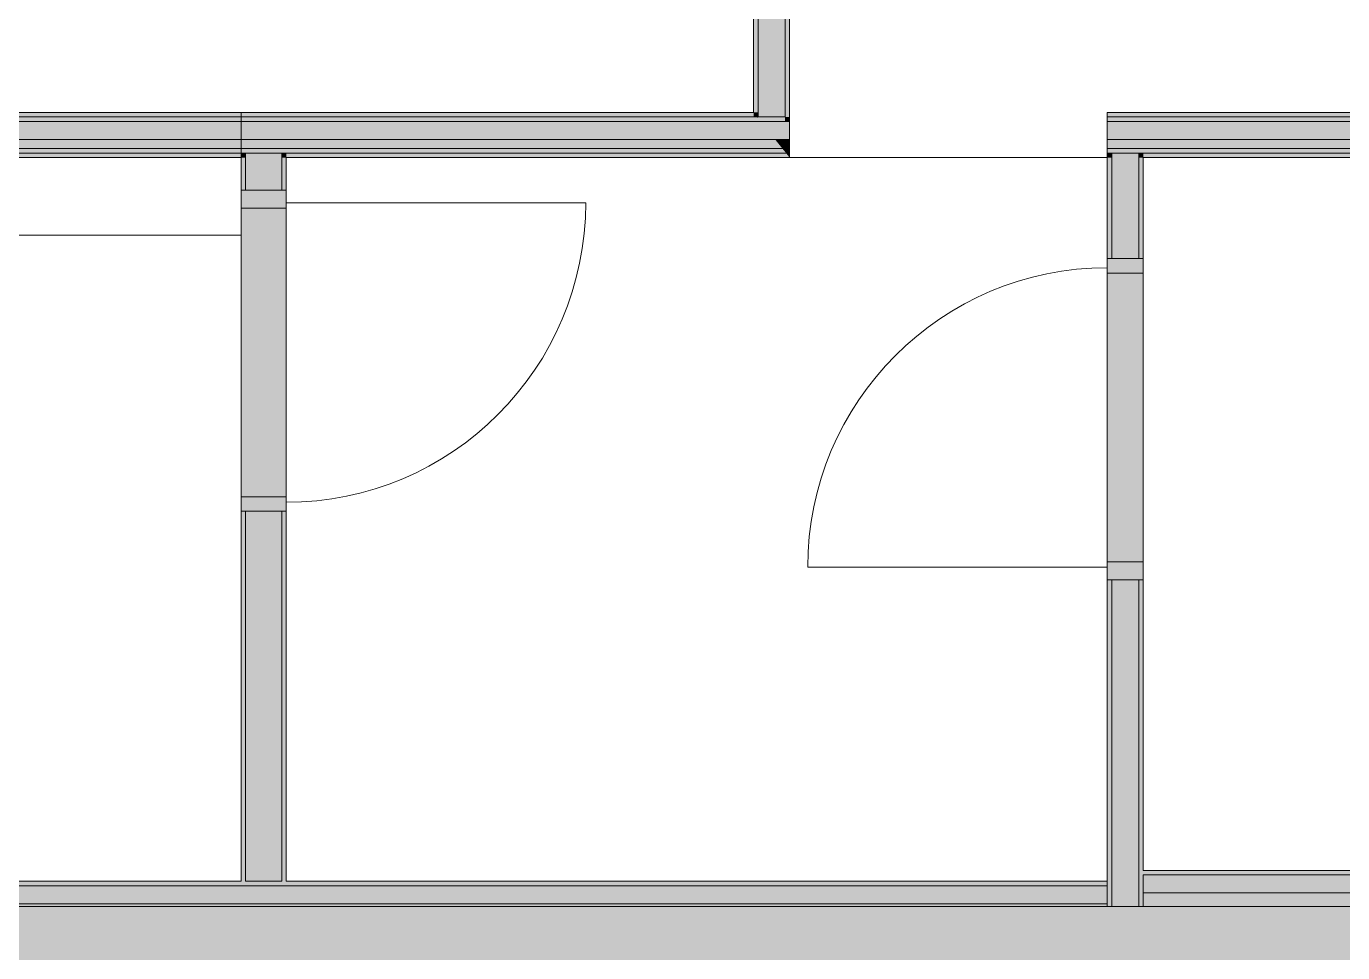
# Model space of a CAD drawing. Header units: metres. Extents: x -3 to 171, y -23 to 41.
# Drawn here: x 146.769 to 150.417, y 29.287 to 31.854 of the extents above; entities that cross this region are included whole.
import ezdxf

# ---------------------------------------------------------------- set-up
doc = ezdxf.new("R2010")
doc.units = ezdxf.units.M
doc.header["$MEASUREMENT"] = 0
for name, color, linetype in [('120 Wand Innen tragend', 7, 'Continuous'), ('130 Wand Innen', 7, 'Continuous'), ('230 Decke abgehaengt', 7, 'Continuous'), ('815 Raumbegrenzung', 7, 'Continuous')]:
    doc.layers.add(name, color=color, linetype=linetype)
doc.linetypes.add('Grenze Grundstück', pattern='A,0,[1,415_260415_PP_VA_1_7 1 DG1.Shx,S=0.00031746,R=0,X=0,Y=0],-0.04,0', length=0.04)

# ---------------------------------------------------------------- blocks, each defined once
blk = doc.blocks.new('Decke_16_2', base_point=(144.7642, 31.6152))
at = {"layer": '230 Decke abgehaengt', "color": 8, "linetype": 'Grenze Grundstück', "lineweight": 13, "ltscale": 200, "flags": 128}
for points in [[(144.7642, 31.6152), (147.3642, 31.6152), (147.3642, 31.2752), (144.7642, 31.2752)], [(144.7642, 31.2902), (144.7642, 31.6152)]]:
    blk.add_lwpolyline(points, dxfattribs=at)
blk = doc.blocks.new('Wand_29_2', base_point=(145.6492, 29.4152))
at = {"layer": '120 Wand Innen tragend', "linetype": 'Continuous', "lineweight": 0, "true_color": 0x000000}
for points in [[(146.7017, 29.4727), (149.7642, 29.4727), (149.7642, 29.4852), (146.7017, 29.4852)], [(149.7642, 29.4727), (146.7017, 29.4727), (146.7017, 29.4227), (149.7642, 29.4227)], [(149.7642, 29.4152), (146.7017, 29.4152), (146.7017, 29.2352), (149.7642, 29.2352)]]:
    blk.add_hatch(color=18, dxfattribs=at).paths.add_polyline_path(points)
at = {"layer": '120 Wand Innen tragend', "linetype": 'Continuous', "lineweight": 0, "true_color": 0xffffff}
blk.add_hatch(color=7, dxfattribs=at).paths.add_polyline_path([(149.7642, 29.4227), (146.7017, 29.4227), (146.7017, 29.4152), (149.7642, 29.4152)])
at = {"layer": '120 Wand Innen tragend', "color": 7, "linetype": 'Continuous', "lineweight": 13}
for p, q in [((149.7642, 29.4727), (146.7017, 29.4727)), ((149.7642, 29.4227), (146.7017, 29.4227))]:
    blk.add_line(p, q, dxfattribs=at)
at = {"layer": '120 Wand Innen tragend', "color": 7, "linetype": 'Continuous', "lineweight": 18}
blk.add_line((149.7642, 29.4152), (146.7017, 29.4152), dxfattribs=at)
at = {"layer": '120 Wand Innen tragend', "color": 7, "linetype": 'Continuous', "lineweight": 13, "flags": 128}
for points in [[(147.3642, 29.4852), (146.7017, 29.4852)], [(147.4767, 29.4852), (147.3767, 29.4852)], [(149.7642, 29.4852), (147.4892, 29.4852)], [(149.7642, 29.4852), (149.7642, 29.4727)], [(149.7642, 29.4727), (149.7642, 29.4227)], [(149.7642, 29.4227), (149.7642, 29.4152)]]:
    blk.add_lwpolyline(points, dxfattribs=at)
blk = doc.blocks.new('Wand_32_2', base_point=(148.8842, 34.7502))
at = {"layer": '130 Wand Innen', "linetype": 'Continuous', "lineweight": 0, "true_color": 0x000000}
for points in [[(148.7967, 31.6152), (148.7967, 34.7502), (148.7842, 34.7502), (148.7842, 31.6152)], [(148.8717, 31.6027), (148.8717, 34.7502), (148.7967, 34.7502), (148.7967, 31.6027)], [(148.8842, 31.6027), (148.8842, 34.7502), (148.8717, 34.7502), (148.8717, 31.6027)], [(148.7942, 31.6027), (148.7842, 31.6152), (148.7842, 31.6027)], [(148.7842, 31.6152), (148.7942, 31.6027), (148.7967, 31.6027), (148.7967, 31.6152)], [(148.8717, 31.6027), (148.8717, 31.5902), (148.8842, 31.5902), (148.8842, 31.6027)]]:
    blk.add_hatch(color=18, dxfattribs=at).paths.add_polyline_path(points)
at = {"layer": '130 Wand Innen', "color": 7, "linetype": 'Continuous', "lineweight": 18}
for p, q in [((148.7967, 34.7502), (148.7967, 31.6027)), ((148.8717, 31.6027), (148.8717, 34.7502)), ((148.7967, 31.6027), (148.7942, 31.6027)), ((148.8717, 31.6027), (148.7967, 31.6027)), ((148.8717, 31.5902), (148.8842, 31.5902))]:
    blk.add_line(p, q, dxfattribs=at)
at = {"layer": '130 Wand Innen', "color": 7, "linetype": 'Continuous', "lineweight": 18, "flags": 128}
for points in [[(148.7842, 34.7502), (148.7842, 31.6152)], [(148.7967, 34.7502), (148.7842, 34.7502)], [(148.8717, 34.7502), (148.7967, 34.7502)], [(148.8842, 34.7502), (148.8717, 34.7502)], [(148.8842, 31.5902), (148.8842, 34.7502)]]:
    blk.add_lwpolyline(points, dxfattribs=at)
blk = doc.blocks.new('Metall Zargentür Typ3 27[19]_2', base_point=(133.3792, 35.4602))
at = {"layer": '130 Wand Innen', "linetype": 'Continuous', "lineweight": 0, "true_color": 0xffffff}
for points in [[(149.8642, 31.2102), (149.7642, 31.2102), (149.7642, 31.1702), (149.8642, 31.1702)], [(149.7642, 30.3202), (149.8642, 30.3202), (149.8642, 30.3702), (149.7642, 30.3702)]]:
    blk.add_hatch(color=7, dxfattribs=at).paths.add_polyline_path(points)
at = {"layer": '130 Wand Innen', "color": 7, "linetype": 'Grenze Grundstück', "lineweight": 13, "ltscale": 200}
for p, q in [((149.7642, 31.2102), (149.7642, 30.3202)), ((149.8642, 31.2102), (149.8642, 30.3202))]:
    blk.add_line(p, q, dxfattribs=at)
at = {"layer": '130 Wand Innen', "color": 7, "linetype": 'Continuous', "lineweight": 13}
for p, q in [((149.7642, 31.1702), (149.7642, 31.2102)), ((149.7642, 31.2102), (149.8642, 31.2102)), ((149.8642, 31.2102), (149.8642, 31.1702)), ((149.8642, 31.1702), (149.7642, 31.1702)), ((149.7642, 30.3202), (149.7642, 30.3702)), ((149.7642, 30.3702), (149.8642, 30.3702)), ((149.8642, 30.3702), (149.8642, 30.3202)), ((149.8642, 30.3202), (149.7642, 30.3202))]:
    blk.add_line(p, q, dxfattribs=at)
at = {"layer": '130 Wand Innen', "color": 7, "linetype": 'Continuous', "lineweight": 18}
for p, q in [((149.7767, 31.2102), (149.7642, 31.2102)), ((149.7767, 31.2102), (149.7642, 31.2102)), ((149.8517, 31.2102), (149.7767, 31.2102)), ((149.8517, 31.2102), (149.7767, 31.2102)), ((149.8642, 31.2102), (149.8517, 31.2102)), ((149.8642, 31.2102), (149.8517, 31.2102)), ((149.7767, 30.3202), (149.7642, 30.3202)), ((149.7767, 30.3202), (149.7642, 30.3202)), ((149.8517, 30.3202), (149.7767, 30.3202)), ((149.8517, 30.3202), (149.7767, 30.3202)), ((149.8642, 30.3202), (149.8517, 30.3202)), ((149.8642, 30.3202), (149.8517, 30.3202))]:
    blk.add_line(p, q, dxfattribs=at)
at = {"layer": '130 Wand Innen', "color": 8, "linetype": 'Continuous', "lineweight": 0}
blk.add_line((149.7642, 30.3552), (148.9342, 30.3552), dxfattribs=at)
blk.add_arc((149.7642, 30.3552), 0.83, 90, 180, dxfattribs=at)
blk = doc.blocks.new('Wand_61_2', base_point=(149.8642, 31.6152))
at = {"layer": '130 Wand Innen', "linetype": 'Continuous', "lineweight": 0, "true_color": 0x000000}
for points in [[(149.7642, 31.4902), (149.7767, 31.4902), (149.7767, 31.5027), (149.7642, 31.5027)], [(149.7642, 31.4902), (149.7642, 31.2102), (149.7767, 31.2102), (149.7767, 31.4902)], [(149.7767, 31.4902), (149.8517, 31.4902), (149.8517, 31.5027), (149.7767, 31.5027)], [(149.7767, 31.4902), (149.7767, 31.2102), (149.8517, 31.2102), (149.8517, 31.4902)], [(149.8517, 31.4902), (149.8642, 31.4902), (149.8642, 31.5027), (149.8517, 31.5027)], [(149.8517, 31.4902), (149.8517, 31.2102), (149.8642, 31.2102), (149.8642, 31.4902)], [(149.7642, 29.4152), (149.7767, 29.4152), (149.7767, 30.3202), (149.7642, 30.3202)], [(149.8517, 30.3202), (149.7767, 30.3202), (149.7767, 29.4152), (149.8517, 29.4152)], [(149.8517, 30.3202), (149.8517, 29.4152), (149.8642, 29.4152), (149.8642, 30.3202)]]:
    blk.add_hatch(color=18, dxfattribs=at).paths.add_polyline_path(points)
at = {"layer": '130 Wand Innen', "linetype": 'Continuous', "lineweight": 13, "true_color": 0xf9f8f6}
blk.add_hatch(color=7, dxfattribs=at).paths.add_polyline_path([(149.8642, 30.3202), (149.8642, 31.2102), (149.7642, 31.2102), (149.7642, 30.3202)])
at = {"layer": '130 Wand Innen', "color": 7, "linetype": 'Continuous', "lineweight": 18}
for p, q in [((149.7767, 31.5027), (149.7642, 31.5027)), ((149.8517, 31.5027), (149.7767, 31.5027)), ((149.7767, 31.4902), (149.7767, 31.5027)), ((149.7767, 31.4902), (149.7767, 31.2102)), ((149.8517, 31.4902), (149.8517, 31.5027)), ((149.8517, 31.2102), (149.8517, 31.4902)), ((149.7767, 31.2102), (149.7642, 31.2102)), ((149.8517, 31.2102), (149.7767, 31.2102)), ((149.8642, 31.2102), (149.8517, 31.2102)), ((149.7767, 30.3202), (149.7642, 30.3202)), ((149.7767, 30.3202), (149.7767, 29.4152)), ((149.8517, 30.3202), (149.7767, 30.3202)), ((149.8517, 29.4152), (149.8517, 30.3202)), ((149.8642, 30.3202), (149.8517, 30.3202))]:
    blk.add_line(p, q, dxfattribs=at)
at = {"layer": '130 Wand Innen', "color": 7, "linetype": 'Continuous', "lineweight": 18, "flags": 128}
for points in [[(149.7642, 31.4902), (149.7642, 31.2102)], [(149.8642, 31.2102), (149.8642, 31.4902)], [(149.7642, 30.3202), (149.7642, 29.4152)], [(149.8642, 29.5152), (149.8642, 30.3202)], [(149.8642, 29.4152), (149.8642, 29.5027)], [(149.7767, 29.4152), (149.7642, 29.4152)], [(149.8517, 29.4152), (149.7767, 29.4152)], [(149.8642, 29.4152), (149.8517, 29.4152)]]:
    blk.add_lwpolyline(points, dxfattribs=at)
at = {"layer": '130 Wand Innen', "color": 7, "linetype": 'Continuous', "lineweight": 13}
blk.add_blockref('Metall Zargentür Typ3 27[19]_2', (133.3792, 35.4602), dxfattribs=at)
blk = doc.blocks.new('Wand_62_2', base_point=(149.7642, 29.4152))
at = {"layer": '120 Wand Innen tragend', "linetype": 'Continuous', "lineweight": 0, "true_color": 0x000000}
blk.add_hatch(color=18, dxfattribs=at).paths.add_polyline_path([(149.7642, 29.2352), (152.0335, 29.2352), (152.0341, 29.4152), (149.7642, 29.4152)])
at = {"layer": '120 Wand Innen tragend', "color": 7, "linetype": 'Continuous', "lineweight": 18, "flags": 128}
for points in [[(152.0341, 29.4152), (149.7642, 29.4152)], [(149.7642, 29.2352), (152.0335, 29.2352)]]:
    blk.add_lwpolyline(points, dxfattribs=at)
blk = doc.blocks.new('Wand_63_2', base_point=(149.8642, 29.5152))
at = {"layer": '130 Wand Innen', "linetype": 'Continuous', "lineweight": 0, "true_color": 0x000000}
for points in [[(151.1742, 29.5152), (149.8642, 29.5152), (149.8642, 29.5027), (151.1742, 29.5027)], [(151.1742, 29.5027), (149.8642, 29.5027), (149.8642, 29.4527), (151.1742, 29.4527)]]:
    blk.add_hatch(color=18, dxfattribs=at).paths.add_polyline_path(points)
at = {"layer": '130 Wand Innen', "linetype": 'Continuous', "lineweight": 0, "true_color": 0xffffff}
blk.add_hatch(color=7, dxfattribs=at).paths.add_polyline_path([(149.8642, 29.4152), (151.1742, 29.4152), (151.1742, 29.4527), (149.8642, 29.4527)])
at = {"layer": '130 Wand Innen', "color": 7, "linetype": 'Continuous', "lineweight": 18}
for p, q in [((151.1742, 29.5027), (149.8642, 29.5027)), ((149.8642, 29.4527), (151.1742, 29.4527))]:
    blk.add_line(p, q, dxfattribs=at)
at = {"layer": '130 Wand Innen', "color": 7, "linetype": 'Continuous', "lineweight": 18, "flags": 128}
for points in [[(151.1742, 29.5152), (149.8642, 29.5152)], [(151.1742, 29.4152), (151.1742, 29.5152)], [(149.8642, 29.5027), (149.8642, 29.4152)], [(149.8642, 29.4152), (151.1742, 29.4152)]]:
    blk.add_lwpolyline(points, dxfattribs=at)
blk = doc.blocks.new('Metall Zargentür Typ3 27[21]_2', base_point=(133.3792, 35.4602))
at = {"layer": '130 Wand Innen', "linetype": 'Continuous', "lineweight": 0, "true_color": 0xffffff}
for points in [[(147.4892, 31.4002), (147.3642, 31.4002), (147.3642, 31.3502), (147.4892, 31.3502)], [(147.3642, 30.5102), (147.4892, 30.5102), (147.4892, 30.5502), (147.3642, 30.5502)]]:
    blk.add_hatch(color=7, dxfattribs=at).paths.add_polyline_path(points)
at = {"layer": '130 Wand Innen', "color": 7, "linetype": 'Grenze Grundstück', "lineweight": 13, "ltscale": 200}
for p, q in [((147.3642, 30.5102), (147.3642, 31.4002)), ((147.4892, 30.5102), (147.4892, 31.4002))]:
    blk.add_line(p, q, dxfattribs=at)
at = {"layer": '130 Wand Innen', "color": 7, "linetype": 'Continuous', "lineweight": 13}
for p, q in [((147.3642, 31.3502), (147.3642, 31.4002)), ((147.3642, 31.4002), (147.4892, 31.4002)), ((147.4892, 31.4002), (147.4892, 31.3502)), ((147.4892, 31.3502), (147.3642, 31.3502)), ((147.3642, 30.5102), (147.3642, 30.5502)), ((147.3642, 30.5502), (147.4892, 30.5502)), ((147.4892, 30.5502), (147.4892, 30.5102)), ((147.4892, 30.5102), (147.3642, 30.5102))]:
    blk.add_line(p, q, dxfattribs=at)
at = {"layer": '130 Wand Innen', "color": 7, "linetype": 'Continuous', "lineweight": 18}
for p, q in [((147.3767, 31.4002), (147.3642, 31.4002)), ((147.3767, 31.4002), (147.3642, 31.4002)), ((147.4767, 31.4002), (147.3767, 31.4002)), ((147.4767, 31.4002), (147.3767, 31.4002)), ((147.4892, 31.4002), (147.4767, 31.4002)), ((147.4892, 31.4002), (147.4767, 31.4002)), ((147.3767, 30.5102), (147.3642, 30.5102)), ((147.3767, 30.5102), (147.3642, 30.5102)), ((147.4767, 30.5102), (147.3767, 30.5102)), ((147.4767, 30.5102), (147.3767, 30.5102)), ((147.4892, 30.5102), (147.4767, 30.5102)), ((147.4892, 30.5102), (147.4767, 30.5102))]:
    blk.add_line(p, q, dxfattribs=at)
at = {"layer": '130 Wand Innen', "color": 8, "linetype": 'Continuous', "lineweight": 0}
blk.add_line((147.4892, 31.3652), (148.3192, 31.3652), dxfattribs=at)
blk.add_arc((147.4892, 31.3652), 0.83, 270, 0, dxfattribs=at)
blk = doc.blocks.new('Wand_105_2', base_point=(147.4892, 31.6152))
at = {"layer": '130 Wand Innen', "linetype": 'Continuous', "lineweight": 0, "true_color": 0x000000}
for points in [[(147.3642, 31.4902), (147.3767, 31.4902), (147.3767, 31.5027), (147.3642, 31.5027)], [(147.3642, 31.4902), (147.3642, 31.4002), (147.3767, 31.4002), (147.3767, 31.4902)], [(147.3767, 31.4902), (147.4767, 31.4902), (147.4767, 31.5027), (147.3767, 31.5027)], [(147.3767, 31.4902), (147.3767, 31.4002), (147.4767, 31.4002), (147.4767, 31.4902)], [(147.4767, 31.4902), (147.4892, 31.4902), (147.4892, 31.5027), (147.4767, 31.5027)], [(147.4767, 31.4902), (147.4767, 31.4002), (147.4892, 31.4002), (147.4892, 31.4902)], [(147.3642, 29.4852), (147.3767, 29.4852), (147.3767, 30.5102), (147.3642, 30.5102)], [(147.4767, 30.5102), (147.3767, 30.5102), (147.3767, 29.4852), (147.4767, 29.4852)], [(147.4892, 30.5102), (147.4767, 30.5102), (147.4767, 29.4852), (147.4892, 29.4852)]]:
    blk.add_hatch(color=18, dxfattribs=at).paths.add_polyline_path(points)
at = {"layer": '130 Wand Innen', "linetype": 'Continuous', "lineweight": 13, "true_color": 0xf9f8f6}
blk.add_hatch(color=7, dxfattribs=at).paths.add_polyline_path([(147.4892, 31.4002), (147.3642, 31.4002), (147.3642, 30.5102), (147.4892, 30.5102)])
at = {"layer": '130 Wand Innen', "color": 7, "linetype": 'Continuous', "lineweight": 18}
for p, q in [((147.3767, 31.5027), (147.3642, 31.5027)), ((147.4767, 31.5027), (147.3767, 31.5027)), ((147.3767, 31.4902), (147.3767, 31.5027)), ((147.3767, 31.4902), (147.3767, 31.4002)), ((147.4767, 31.4902), (147.4767, 31.5027)), ((147.4767, 31.4002), (147.4767, 31.4902)), ((147.3767, 31.4002), (147.3642, 31.4002)), ((147.4767, 31.4002), (147.3767, 31.4002)), ((147.4892, 31.4002), (147.4767, 31.4002)), ((147.3767, 30.5102), (147.3642, 30.5102)), ((147.3767, 30.5102), (147.3767, 29.4852)), ((147.4767, 30.5102), (147.3767, 30.5102)), ((147.4767, 29.4852), (147.4767, 30.5102)), ((147.4892, 30.5102), (147.4767, 30.5102))]:
    blk.add_line(p, q, dxfattribs=at)
at = {"layer": '130 Wand Innen', "color": 7, "linetype": 'Continuous', "lineweight": 18, "flags": 128}
for points in [[(147.3642, 31.4902), (147.3642, 31.4002)], [(147.4892, 31.4002), (147.4892, 31.4902)], [(147.3642, 30.5102), (147.3642, 29.4852)], [(147.4892, 29.4852), (147.4892, 30.5102)], [(147.4767, 29.4852), (147.3767, 29.4852)]]:
    blk.add_lwpolyline(points, dxfattribs=at)
at = {"layer": '130 Wand Innen', "color": 7, "linetype": 'Continuous', "lineweight": 13}
blk.add_blockref('Metall Zargentür Typ3 27[21]_2', (133.3792, 35.4602), dxfattribs=at)
blk = doc.blocks.new('Wand_140_2', base_point=(146.6492, 31.6152))
at = {"layer": '130 Wand Innen', "linetype": 'Continuous', "lineweight": 0, "true_color": 0x000000}
for points in [[(148.7842, 31.6152), (146.6492, 31.6152), (146.6492, 31.6027), (148.7842, 31.6027)], [(148.7942, 31.6027), (146.6492, 31.6027), (146.6492, 31.5902), (148.8042, 31.5902)], [(148.8042, 31.5902), (146.6492, 31.5902), (146.6492, 31.5402), (148.8442, 31.5402)], [(148.7942, 31.6027), (148.7967, 31.5996), (148.7967, 31.6027)], [(148.7967, 31.6027), (148.7967, 31.5996), (148.8042, 31.5902), (148.8717, 31.5902), (148.8717, 31.6027)], [(148.8042, 31.5902), (148.8442, 31.5402), (148.8717, 31.5402), (148.8717, 31.5902)], [(148.8717, 31.5902), (148.8717, 31.5402), (148.8842, 31.5402), (148.8842, 31.5902)], [(146.6492, 31.5027), (148.8742, 31.5027), (148.8642, 31.5152), (146.6492, 31.5152)], [(148.8642, 31.5152), (148.8717, 31.5059), (148.8717, 31.5152)], [(148.8717, 31.5152), (148.8717, 31.5059), (148.8742, 31.5027), (148.8842, 31.5027), (148.8842, 31.5152)], [(147.3642, 31.5027), (146.6492, 31.5027), (146.6492, 31.4902), (147.3642, 31.4902)], [(147.4892, 31.4902), (148.8842, 31.4902), (148.8742, 31.5027), (147.4892, 31.5027)], [(148.8842, 31.5027), (148.8742, 31.5027), (148.8842, 31.4902)]]:
    blk.add_hatch(color=18, dxfattribs=at).paths.add_polyline_path(points)
at = {"layer": '130 Wand Innen', "linetype": 'Continuous', "lineweight": 0, "true_color": 0xffffff}
for points in [[(146.6492, 31.5152), (148.8642, 31.5152), (148.8442, 31.5402), (146.6492, 31.5402)], [(148.8442, 31.5402), (148.8642, 31.5152), (148.8717, 31.5152), (148.8717, 31.5402)], [(148.8717, 31.5402), (148.8717, 31.5152), (148.8842, 31.5152), (148.8842, 31.5402)]]:
    blk.add_hatch(color=7, dxfattribs=at).paths.add_polyline_path(points)
at = {"layer": '130 Wand Innen', "color": 7, "linetype": 'Continuous', "lineweight": 18}
for p, q in [((148.7942, 31.6027), (146.6492, 31.6027)), ((148.8042, 31.5902), (146.6492, 31.5902)), ((148.7967, 31.6027), (148.7942, 31.6027)), ((148.8717, 31.6027), (148.7967, 31.6027)), ((148.8717, 31.5902), (148.8042, 31.5902)), ((148.8717, 31.5902), (148.8842, 31.5902)), ((146.6492, 31.5402), (148.8442, 31.5402)), ((146.6492, 31.5152), (148.8642, 31.5152)), ((148.8717, 31.5402), (148.8442, 31.5402)), ((148.8717, 31.5152), (148.8642, 31.5152)), ((148.8717, 31.5402), (148.8842, 31.5402)), ((148.8717, 31.5152), (148.8842, 31.5152)), ((146.6492, 31.5027), (147.3642, 31.5027)), ((147.3767, 31.5027), (147.3642, 31.5027)), ((147.4767, 31.5027), (147.3767, 31.5027)), ((147.4767, 31.5027), (148.8742, 31.5027)), ((148.8742, 31.5027), (148.8842, 31.5027))]:
    blk.add_line(p, q, dxfattribs=at)
at = {"layer": '130 Wand Innen', "color": 7, "linetype": 'Continuous', "lineweight": 18, "flags": 128}
for points in [[(148.7842, 31.6152), (146.6492, 31.6152)], [(146.6492, 31.6152), (146.6492, 31.6027)], [(146.6492, 31.6027), (146.6492, 31.5902)], [(146.6492, 31.5902), (146.6492, 31.5402)], [(148.8842, 31.5402), (148.8842, 31.5902)], [(146.6492, 31.5402), (146.6492, 31.5152)], [(146.6492, 31.5152), (146.6492, 31.5027)], [(148.8842, 31.5152), (148.8842, 31.5402)], [(148.8842, 31.5027), (148.8842, 31.5152)], [(146.6492, 31.5027), (146.6492, 31.4902)], [(146.6492, 31.4902), (147.3642, 31.4902)], [(147.4892, 31.4902), (148.8842, 31.4902)], [(148.8842, 31.4902), (148.8842, 31.5027)]]:
    blk.add_lwpolyline(points, dxfattribs=at)
blk = doc.blocks.new('Wand_142_2', base_point=(149.7642, 31.6152))
at = {"layer": '130 Wand Innen', "linetype": 'Continuous', "lineweight": 0, "true_color": 0x000000}
for points in [[(152.0414, 31.6152), (149.7642, 31.6152), (149.7642, 31.6027), (152.0414, 31.6027)], [(152.0414, 31.6027), (149.7642, 31.6027), (149.7642, 31.5902), (152.0413, 31.5902)], [(152.0413, 31.5902), (149.7642, 31.5902), (149.7642, 31.5402), (152.0412, 31.5402)], [(149.7642, 31.5027), (152.041, 31.5027), (152.0411, 31.5152), (149.7642, 31.5152)], [(149.8642, 31.4902), (152.041, 31.4902), (152.041, 31.5027), (149.8642, 31.5027)]]:
    blk.add_hatch(color=18, dxfattribs=at).paths.add_polyline_path(points)
at = {"layer": '130 Wand Innen', "linetype": 'Continuous', "lineweight": 0, "true_color": 0xffffff}
blk.add_hatch(color=7, dxfattribs=at).paths.add_polyline_path([(149.7642, 31.5152), (152.0411, 31.5152), (152.0412, 31.5402), (149.7642, 31.5402)])
at = {"layer": '130 Wand Innen', "color": 7, "linetype": 'Continuous', "lineweight": 18}
for p, q in [((152.0414, 31.6027), (149.7642, 31.6027)), ((152.0413, 31.5902), (149.7642, 31.5902)), ((149.7642, 31.5402), (152.0412, 31.5402)), ((149.7642, 31.5152), (152.0411, 31.5152)), ((149.7767, 31.5027), (149.7642, 31.5027)), ((149.8517, 31.5027), (149.7767, 31.5027)), ((149.8517, 31.5027), (152.041, 31.5027))]:
    blk.add_line(p, q, dxfattribs=at)
at = {"layer": '130 Wand Innen', "color": 7, "linetype": 'Continuous', "lineweight": 18, "flags": 128}
for points in [[(152.0414, 31.6152), (149.7642, 31.6152)], [(149.7642, 31.6152), (149.7642, 31.4902)], [(152.041, 31.4902), (152.0414, 31.6152)], [(149.8642, 31.4902), (152.041, 31.4902)]]:
    blk.add_lwpolyline(points, dxfattribs=at)

msp = doc.modelspace()

# ---------------------------------------------------------------- linework, layer by layer
at = {"layer": '815 Raumbegrenzung', "color": 8, "linetype": 'Grenze Grundstück', "lineweight": 13, "ltscale": 200}
msp.add_lwpolyline([(148.8842, 31.4902), (149.7642, 31.4902)], dxfattribs=at)

# ---------------------------------------------------------------- block references
at = {"layer": '120 Wand Innen tragend', "color": 7, "lineweight": 25}
for name, p in [('Wand_29_2', (145.6492, 29.4152)), ('Wand_62_2', (149.7642, 29.4152))]:
    msp.add_blockref(name, p, dxfattribs=at)
at = {"layer": '130 Wand Innen', "color": 7, "lineweight": 35}
for name, p in [('Wand_32_2', (148.8842, 34.7502)), ('Wand_140_2', (146.6492, 31.6152)), ('Wand_142_2', (149.7642, 31.6152)), ('Wand_105_2', (147.4892, 31.6152)), ('Wand_61_2', (149.8642, 31.6152)), ('Wand_63_2', (149.8642, 29.5152))]:
    msp.add_blockref(name, p, dxfattribs=at)
at = {"layer": '230 Decke abgehaengt', "color": 8, "linetype": 'Grenze Grundstück', "lineweight": 13, "ltscale": 200}
msp.add_blockref('Decke_16_2', (144.7642, 31.6152), dxfattribs=at)

doc.saveas('drawing.dxf')
